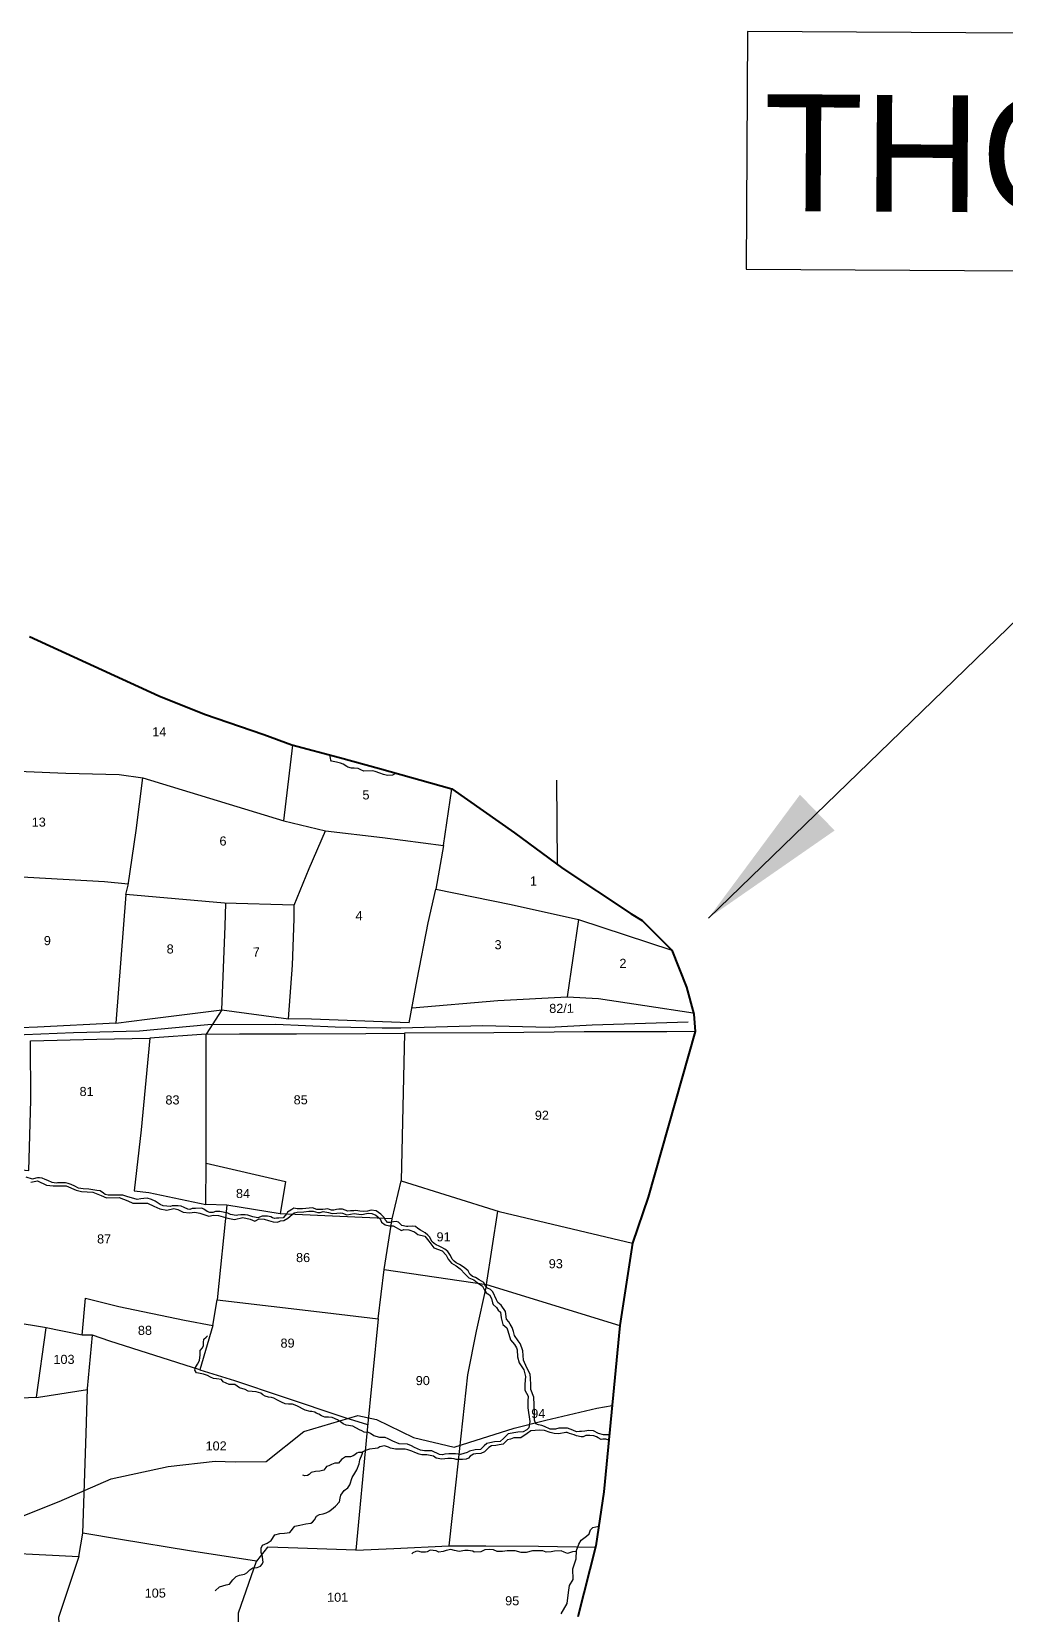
# Model space of a CAD drawing. Header units: inches. Extents: x 304037 to 460575, y 1453943 to 1639883.
# Drawn here: x 333768 to 335053, y 1603785 to 1605874 of the extents above; entities that cross this region are included whole.
import ezdxf

# ---------------------------------------------------------------- set-up
doc = ezdxf.new("R2010")
doc.units = ezdxf.units.IN
doc.header["$MEASUREMENT"] = 0
doc.linetypes.add('ACAD_ISO07W100', pattern=[3, 0, -3])
doc.linetypes.add('BORDER', pattern=[1.75, 0.5, -0.25, 0.5, -0.25, 0, -0.25])
doc.layers.add('FOOTPATH', color=150, linetype='ACAD_ISO07W100', lineweight=30)
doc.layers.add('VILL_BOUNDARY', color=6, linetype='BORDER', lineweight=30)
for name, color, linetype in [('NALA', 4, 'Continuous'), ('SQUAREWELL', 5, 'Continuous'), ('SURVEY_BND', 7, 'Continuous'), ('SURVEY_NO', 7, 'Continuous')]:
    doc.layers.add(name, color=color, linetype=linetype)
doc.styles.get("Standard").update_dxf_attribs({"font": 'arial.ttf'})
doc.dimstyles.new('30M', dxfattribs={"dimtxt": 0.18, "dimasz": 200, "dimexe": 0.18, "dimexo": 0.0625, "dimgap": 0.09, "dimtad": 0, "dimtih": 1, "dimtoh": 1, "dimdec": 4, "dimzin": 0, "dimdsep": 46, "dimtxsty": 'Standard', "dimcen": 0.09, "dimadec": 0, "dimazin": 0, "dimtfac": 1, "dimtdec": 4, "dimtofl": 0, "dimtmove": 0, "dimatfit": 3, "dimfxl": 0, "dimtolj": 1, "dimtzin": 0, "dimarcsym": 0})

# ---------------------------------------------------------------- blocks, each defined once
blk = doc.blocks.new('THOPUGUNTA')
at = {"layer": 'FOOTPATH', "linetype": 'ByBlock'}
for points in [[(-4534.5, 714.9), (-4448.4, 718.6), (-4361.3, 720.9), (-4271.3, 729.1), (-4181.6, 729.6), (-4103.2, 726.3), (-4041.1, 724.9), (-4016.5, 725), (-3908.8, 727.9), (-3820.6, 725.7), (-3764, 729), (-3637.3, 732.8)], [(-4557, 63.9), (-4467.1, 99.5), (-4398.6, 129.5), (-4323.4, 145.8), (-4261.6, 152.8), (-4235.2, 152), (-4194.2, 152.3), (-4144.5, 192.2), (-4073.1, 213.4), (-4048.4, 208.1), (-3999.7, 184.4), (-3945.9, 171.6), (-3926.5, 177.8), (-3867, 196.7), (-3825.2, 207.2), (-3757.9, 223), (-3737.4, 226.5)]]:
    blk.add_lwpolyline(points, dxfattribs=at)
at = {"layer": 'NALA', "linetype": 'ByBlock'}
for points in [[(-4022.7, 1060.8), (-4027.3, 1058.3), (-4034.3, 1057.8), (-4039.5, 1059), (-4044.4, 1060.7), (-4050.5, 1063.1), (-4053.7, 1064), (-4065.5, 1063.7), (-4069.2, 1065.5), (-4072.8, 1067), (-4077.9, 1067.3), (-4081.8, 1067.4), (-4086.3, 1068.8), (-4087.9, 1069.8), (-4092.7, 1072.8), (-4096.3, 1074.1), (-4101.6, 1075.4), (-4107.9, 1076.8), (-4108.9, 1078.2), (-4109.5, 1080.6), (-4110, 1085)], [(-3741.1, 187.8), (-3748.9, 187.6), (-3755.6, 189.6), (-3762.1, 193.1), (-3768.5, 193.4), (-3773.5, 192.7), (-3778, 192.2), (-3780.6, 192), (-3784.3, 191.9), (-3787.5, 192.8), (-3789.6, 194), (-3796.6, 196.5), (-3800.8, 196.5), (-3804.3, 196.5), (-3808, 196.7), (-3812.2, 195.4), (-3815.6, 195.2), (-3819.3, 195.4), (-3826.9, 198.7), (-3830.4, 200.2), (-3834.9, 200.9), (-3838.3, 202.2), (-3839.9, 206.9), (-3840, 215.2), (-3840.6, 227.5), (-3840.8, 237.5), (-3844.9, 247.5), (-3844.9, 254), (-3845.1, 262), (-3845.8, 267.8), (-3850.2, 276.1), (-3854.6, 286.1), (-3855.5, 298.7), (-3856.8, 302.7), (-3858.8, 308.4), (-3861.4, 311.7), (-3866.6, 318.9), (-3867.9, 324.2), (-3869.3, 329.3), (-3872.2, 333.7), (-3874.1, 336.7), (-3876.8, 340.4), (-3878.4, 350.4), (-3884, 358.7), (-3888.5, 362.4), (-3890.2, 365.7), (-3895.1, 376.3), (-3898.2, 379.7), (-3901.9, 381.4), (-3905, 384.3), (-3907, 388.8), (-3912.9, 392.2), (-3917.7, 395.3), (-3921.7, 396.6), (-3925.2, 399.8), (-3927.6, 404.2), (-3932.8, 408.4), (-3939.1, 412.4), (-3943.3, 414.5), (-3946.1, 416.9), (-3948.5, 419.6), (-3951, 424.3), (-3954.4, 429.6), (-3958.5, 432.9), (-3962.3, 435.1), (-3965.8, 436.6), (-3969.8, 438.3), (-3972.3, 440.1), (-3975.4, 442.7), (-3978.3, 448.6), (-3980.6, 451.2), (-3984.5, 454.3), (-3987.2, 456.2), (-3990.7, 458), (-3993.8, 459.9), (-3997.3, 462.5), (-4001.2, 463.3), (-4007.1, 462.8), (-4008.8, 462.8), (-4015.1, 463.8), (-4016.7, 465.8), (-4019.4, 468.4), (-4022.7, 469.1), (-4026, 468.8), (-4030.6, 467.9), (-4033.9, 467.9), (-4035.5, 469.5), (-4037, 471.4), (-4038.6, 474.4), (-4043, 479.1), (-4048.9, 483.3), (-4055.8, 484.3), (-4060.4, 482.8), (-4065.2, 482.4), (-4070.6, 482.9), (-4075.7, 483.8), (-4078.4, 483.1), (-4082.9, 483.1), (-4086.2, 483), (-4089.8, 484), (-4093.3, 485.4), (-4096, 485.7), (-4098.3, 485.3), (-4101.5, 485), (-4105, 484.4), (-4107.9, 484.1), (-4110.5, 484.9), (-4112.6, 485.8), (-4115.7, 485.4), (-4119.6, 484.9), (-4123.5, 484.9), (-4127.3, 484.9), (-4132.9, 487.4), (-4146.3, 485.9), (-4153.2, 486), (-4157.7, 486.8), (-4160.3, 485.1), (-4164, 483), (-4166.2, 481.4), (-4167.1, 479.7), (-4171.8, 474.1), (-4177.5, 473.8), (-4180.5, 473.6), (-4182.8, 473.2), (-4185.7, 473.9), (-4188.1, 475.5), (-4192.2, 476.3), (-4194.6, 476.3), (-4199.6, 476.3), (-4205.3, 473.9), (-4211.8, 475.6), (-4215.5, 476.8), (-4218.4, 477.5), (-4221.8, 477.9), (-4227.6, 477.9), (-4231.4, 477.8), (-4233.9, 477.2), (-4241.1, 478.4), (-4244.7, 480.4), (-4255.3, 482.3), (-4261, 482.3), (-4264.5, 481), (-4268.4, 481), (-4272.1, 482.5), (-4276.5, 485.6), (-4279, 486.6), (-4287.6, 486.5), (-4292, 486.4), (-4295.1, 485.2), (-4297.6, 485.4), (-4302.5, 487.6), (-4306.5, 489.4), (-4310.2, 490), (-4315.7, 489.9), (-4318, 489.9), (-4320.6, 489.2), (-4330, 490), (-4333.9, 491.5), (-4340.5, 495.9), (-4345.5, 498.3), (-4351, 499.9), (-4355.5, 499.6), (-4359.7, 499), (-4364.4, 498.1), (-4378.1, 502), (-4383.4, 504), (-4391.9, 504), (-4397.7, 503.9), (-4402.9, 504), (-4406.5, 504.9), (-4408.7, 506.7), (-4413.1, 509.8), (-4417.8, 510), (-4428.1, 511.8), (-4435.8, 512.4), (-4441.8, 513.3), (-4446.8, 515.7), (-4451.4, 517.9), (-4455.5, 519.3), (-4459, 520.3), (-4461.7, 520.3), (-4466.4, 520.3), (-4469.5, 520.1), (-4471.3, 520), (-4476.4, 520.7), (-4482.1, 523.2), (-4485.9, 524.8), (-4489.8, 526.5), (-4493.5, 527), (-4496.1, 527), (-4498.2, 526.5), (-4502.5, 525.2), (-4510.9, 527.6)], [(-4504.6, 521.2), (-4495.9, 522.7), (-4483.9, 517.3), (-4475.2, 516.1), (-4458.2, 516.3), (-4445, 510.5), (-4437.8, 508.7), (-4422.7, 508), (-4411.9, 503.5), (-4404.8, 500.3), (-4388.2, 500.7), (-4376.6, 496.7), (-4370.1, 493.2), (-4357.5, 493.3), (-4350.7, 493.2), (-4342.5, 489.6), (-4334.6, 486), (-4325.3, 484.2), (-4316.1, 486.5), (-4310.6, 485.1), (-4303.5, 481.7), (-4295.3, 480.6), (-4288.1, 481.5), (-4281.5, 480.2), (-4269.8, 476.3), (-4263.5, 477.5), (-4257.2, 477.1), (-4244.6, 473.6), (-4236, 471.9), (-4224.8, 474.5), (-4215.4, 472.1), (-4209.2, 469.7), (-4203.2, 472.7), (-4196.7, 472.3), (-4190.9, 470.4), (-4185.1, 468.9), (-4179.7, 468.2), (-4177.1, 469.2), (-4175.3, 470.1), (-4170.9, 470.4), (-4165.5, 473.5), (-4159.9, 478.4), (-4157.3, 480.5), (-4153.1, 481.7), (-4144.3, 482), (-4137.8, 482.9), (-4132.3, 482.9), (-4126, 481.2), (-4122.9, 481), (-4119, 482.3), (-4111.7, 481.3), (-4107.2, 479.9), (-4100.8, 480.3), (-4096, 480.8), (-4093.3, 480.3), (-4087.8, 478.1), (-4078, 479.8), (-4071.7, 479), (-4067.7, 478.5), (-4061.7, 479.7), (-4058.5, 480.4), (-4054.5, 479.7), (-4049.6, 477.4), (-4043.9, 472.9), (-4041.8, 468.2), (-4036.9, 464.8), (-4031.3, 463.4), (-4026.7, 463.4), (-4015.5, 457.5), (-4012.3, 458.6), (-4005.7, 458.4), (-3998.4, 455.6), (-3994, 452.3), (-3984.6, 449.8), (-3979.4, 443.1), (-3972.7, 434.6), (-3961.8, 430.5), (-3956.5, 424.8), (-3954.1, 419.4), (-3949.7, 414.3), (-3943.4, 410.6), (-3938.1, 406.9), (-3931.6, 399.7), (-3926.7, 395), (-3920.2, 392.2), (-3915.7, 388.9), (-3908.7, 383.8), (-3906.4, 379.6), (-3903.6, 374.9), (-3899.3, 372.4), (-3896.9, 367.7), (-3895.6, 361.7), (-3894.7, 359.7), (-3890.1, 355.8), (-3887.8, 352.3), (-3885, 349.6), (-3883.9, 342.3), (-3882, 333.4), (-3876.5, 329.1), (-3875.3, 324.8), (-3871.8, 313), (-3866.6, 306.8), (-3863.9, 302.5), (-3862.9, 299.7), (-3862.4, 290.8), (-3860.3, 282.8), (-3854, 273.5), (-3852, 264.7), (-3852.7, 254.5), (-3852.7, 246.6), (-3848.5, 238.7), (-3848.8, 232.2), (-3848.9, 223.3), (-3846.1, 205.3), (-3847.4, 196.9), (-3850, 194.5), (-3854.9, 191.6), (-3862.2, 191.4), (-3874.8, 189), (-3880.7, 183.3), (-3885.2, 179), (-3893, 178.6), (-3899.1, 177.3), (-3902.9, 176.1), (-3906.4, 173), (-3908.1, 171.5), (-3911.1, 168.3), (-3918.3, 167.7), (-3925.6, 166.2), (-3929, 164.6), (-3937.5, 161.9), (-3944.3, 162.5), (-3948.5, 162.7), (-3952.9, 162.7), (-3958.2, 162.2), (-3961.6, 161.4), (-3965.4, 161.9), (-3975.4, 166.4), (-3979, 166.6), (-3985.3, 166.5), (-3990.6, 167.4), (-3994.3, 169.1), (-3998.6, 171.1), (-4002.5, 173.4), (-4007.5, 175.4), (-4018.8, 175.7), (-4026.9, 179.2), (-4033.2, 182.4), (-4036.9, 184.1), (-4044.3, 184.1), (-4051.9, 186.3), (-4056.6, 189.4), (-4059.2, 190.7), (-4064.7, 191.4), (-4068, 192.8), (-4071.1, 194.3), (-4079.6, 199), (-4088.7, 200.4), (-4092.7, 202.1), (-4095.9, 204.8), (-4100.2, 207.6), (-4106.9, 210.7), (-4111.7, 210.8), (-4116.5, 210.9), (-4121.1, 212.7), (-4124.6, 215.1), (-4128, 216.3), (-4130.1, 217.6), (-4133.8, 218.5), (-4136, 218.6), (-4142.5, 220.3), (-4153.5, 226.1), (-4159.5, 228.2), (-4164.5, 228.2), (-4169, 228.6), (-4174.1, 230.9), (-4179.3, 233.6), (-4183.9, 235.9), (-4187.1, 237.1), (-4191.1, 237.3), (-4195.4, 238.9), (-4198.5, 240.6), (-4201.4, 242.5), (-4207.5, 244.6), (-4212.6, 244.9), (-4217.7, 245.5), (-4221.7, 247.4), (-4229.2, 249.8), (-4235.4, 254), (-4242.8, 254.3), (-4250.7, 257.7), (-4253.2, 260.7), (-4259.7, 261.8), (-4263.6, 262), (-4267.4, 263.9), (-4271.6, 265.9), (-4276.9, 267.9), (-4283.6, 269), (-4286.3, 269.6), (-4288.5, 273.1), (-4287.3, 276.4), (-4284.6, 281), (-4282.3, 286), (-4281.4, 293.3), (-4281.4, 299.1), (-4278.1, 302.7), (-4276.7, 305.5), (-4276.7, 309.6), (-4276.3, 314), (-4273.2, 316.7), (-4271.6, 318.2)], [(-3741.8, 180.8), (-3745.7, 181.8), (-3750, 181.9), (-3752.1, 181.7), (-3756.2, 183.6), (-3758, 185), (-3761.6, 186.6), (-3767.2, 186.8), (-3772.1, 186.8), (-3775.7, 185.2), (-3778.4, 184.9), (-3784.5, 186.6), (-3787.7, 187.7), (-3794, 189.7), (-3797, 190.7), (-3798.8, 191), (-3808.1, 189.1), (-3814.2, 189.4), (-3819.2, 190.6), (-3827, 193.5), (-3833.5, 193.8), (-3844.9, 193), (-3849.8, 189.6), (-3858.2, 183.8), (-3867.2, 183.6), (-3871.9, 182.1), (-3875.6, 181.1), (-3878.5, 178.6), (-3881.5, 175.6), (-3886.5, 174.4), (-3891, 173.6), (-3896.8, 173.3), (-3900.3, 171.1), (-3902.8, 168.3), (-3906.2, 165.4), (-3910.9, 162.9), (-3917.4, 162.5), (-3920.4, 162.3), (-3925, 159.4), (-3926.9, 157.1), (-3930.3, 155.6), (-3934.9, 155.2), (-3940.6, 155.1), (-3943.2, 155.3), (-3946, 155.9), (-3949.5, 156.3), (-3954.6, 156.4), (-3962.1, 155.7), (-3969.8, 157.1), (-3973.2, 159.4), (-3982, 161.5), (-3985.8, 161.2), (-3988.8, 161.1), (-3992.2, 162.3), (-3998, 164.3), (-4001.9, 166), (-4007.2, 168), (-4010.7, 168.9), (-4015, 169), (-4016.8, 168.6), (-4023.5, 168.6), (-4030.1, 170.2), (-4032.5, 171.4), (-4038, 173.4), (-4044.1, 171.7), (-4046.6, 170.3), (-4050.1, 169.5), (-4057.7, 168.8), (-4063.2, 167.1), (-4068.3, 164.5), (-4072.5, 164.2), (-4074.6, 163.4), (-4077.2, 161.1), (-4079.2, 160.2), (-4082.9, 158.6), (-4089.6, 158.8), (-4094.5, 155.1), (-4098.6, 150.2), (-4103.4, 150.1), (-4107.9, 148.7), (-4111.4, 147), (-4114.5, 145.8), (-4115.2, 144.7), (-4118.2, 141.2), (-4123.4, 139.9), (-4129, 139.5), (-4134.7, 137.8), (-4137.6, 135.3), (-4139.8, 133.9), (-4142.9, 133.8), (-4145.6, 134.5)], [(-4261.6, -18.3), (-4255.8, -12.8), (-4247.1, -10.1), (-4242.4, -9.4), (-4237.9, -3.7), (-4233.8, 0.9), (-4229.5, 2.6), (-4222.8, 3.7), (-4219.5, 5.4), (-4215.5, 9.4), (-4211.8, 12), (-4205.9, 12.6), (-4201.8, 14.4), (-4199.4, 17), (-4198.3, 20.2), (-4198.4, 22.3), (-4198.8, 27.3), (-4200.7, 32.3), (-4200.7, 38.1), (-4199, 42.3), (-4192.7, 44.8), (-4187.6, 48.1), (-4182.6, 55.6), (-4176.3, 57.4), (-4169.8, 58), (-4163, 59), (-4156.4, 67), (-4149.9, 68.6), (-4141.8, 70.1), (-4135.3, 71.3), (-4132.8, 72.5), (-4130.5, 75.6), (-4127.8, 80.2), (-4123.7, 82.7), (-4118.7, 83.5), (-4114.9, 84.7), (-4111.6, 86.6), (-4107.7, 89.3), (-4102.7, 93.6), (-4097.3, 99.3), (-4096.4, 104.2), (-4095.5, 107.9), (-4091.2, 114.2), (-4086.2, 117.6), (-4083.5, 121.5), (-4080.8, 131.5), (-4077.2, 137.2), (-4074.4, 141.3), (-4071.5, 149.5), (-4070.6, 154.5), (-4067.3, 162), (-4066.6, 165.4)], [(-3804.7, -48.3), (-3797.1, -34.9), (-3795.2, -20.3), (-3793.9, -11), (-3789, -3.3), (-3789.5, 10.9), (-3785.1, 24.1), (-3784.6, 35.1), (-3781.5, 43.6), (-3778.3, 48.7), (-3771.5, 54), (-3767.8, 57.2), (-3766.3, 62.5), (-3763.1, 65.5), (-3755.1, 67.2)], [(-3784.7, 33.6), (-3789.8, 33.3), (-3796.5, 31.1), (-3800.7, 32.9), (-3805, 34.8), (-3813.6, 34), (-3818.2, 33.2), (-3824.4, 32.9), (-3828.9, 34.5), (-3833.6, 34.7), (-3842.6, 34.6), (-3851, 32.5), (-3857.7, 32.4), (-3865.4, 34.5), (-3868.5, 34.5), (-3876.1, 34.5), (-3882.3, 33.6), (-3889.3, 33.7), (-3894, 36), (-3898.8, 36.6), (-3905.7, 35.8), (-3911, 33.3), (-3919.5, 33), (-3921.5, 34), (-3927.7, 35), (-3931.9, 35), (-3939.4, 33.8), (-3945.5, 35.2), (-3950.4, 36.4), (-3956.6, 35), (-3960.4, 33.7), (-3966.4, 32.8), (-3969.8, 34.5), (-3977.9, 35.3), (-3981.5, 33.2), (-3983.7, 32.8), (-3989.2, 32.7), (-3994, 34.3), (-3996.5, 33.9), (-4000.4, 31.9), (-4001.9, 30.8)]]:
    blk.add_lwpolyline(points, dxfattribs=at)
at = {"layer": 'SURVEY_BND', "linetype": 'ByBlock'}
for points in [[(-4553.3, 1064.6), (-4458.7, 1061), (-4388.4, 1058.9), (-4357, 1054.6), (-4170.9, 998), (-4158.9, 1097.8)], [(-4157.4, 886.6), (-4249.3, 889.2), (-4379.3, 900.8), (-4376.4, 913), (-4365.8, 985.4), (-4357, 1054.6)], [(-4170.9, 998), (-4115.7, 984.8), (-4040.8, 976), (-3960.1, 965.3), (-3949.2, 1040.2)], [(-4005.4, 731.6), (-4134.5, 736.3), (-4164.9, 736.9), (-4159.6, 807.7), (-4157.3, 868.8), (-4157.4, 886.6), (-4137.6, 935.2), (-4115.7, 984.8)], [(-3960.1, 965.3), (-3970.4, 907.9), (-3870.8, 887.4), (-3782, 867.9), (-3658.9, 827.2)], [(-4392.8, 730.9), (-4496.1, 725.7), (-4586.2, 722.1), (-4567.9, 857.3), (-4561.2, 910.5), (-4559.5, 927.3), (-4508.7, 923.7), (-4407.6, 917.9), (-4376.1, 914.7)], [(-4379.3, 900.8), (-4392.8, 730.9), (-4351.1, 736.1), (-4252.5, 748.5), (-4248.4, 858.9), (-4247.4, 889.2)], [(-4005.4, 731.6), (-3994.7, 788.5), (-3980.5, 863.2), (-3970.4, 907.9)], [(-3782, 867.9), (-3797, 765.8), (-3755.4, 763.7), (-3694.4, 754.3), (-3630.5, 744.8)], [(-4001.7, 751.2), (-3888.5, 760.7), (-3797, 765.8)], [(-4252.5, 748.5), (-4273.3, 716.5), (-4229.3, 716.7), (-4154.3, 717.1), (-4062.5, 717.5), (-4011.8, 718)], [(-4252.5, 748.5), (-4164.9, 736.9)], [(-4437.1, 319), (-4486.5, 329.1), (-4526.9, 335.8), (-4531.4, 393.2), (-4573.5, 404.7), (-4573, 542.4), (-4507.6, 536.3), (-4504.7, 629.2), (-4505.1, 707.7), (-4417.7, 709.9), (-4347.5, 711.2)], [(-4273.3, 716.5), (-4347.5, 711.2), (-4359, 590.4), (-4368.5, 509.9), (-4349, 507.6), (-4273.6, 491.5), (-4273.3, 546.1), (-4273.5, 659.1), (-4273.3, 716.5)], [(-3628.1, 719.8), (-3665.4, 719.6), (-3774.5, 719.4), (-3893.9, 718.2), (-4011.8, 718), (-4016.2, 522.8), (-3886.6, 482.4), (-3710.5, 440.6)], [(-4273.3, 546.1), (-4168.6, 521.8), (-4175.6, 479.3), (-4245.9, 490.9), (-4273.6, 491.5)], [(-4027.8, 472.8), (-4016.2, 522.8)], [(-4245.9, 490.9), (-4258.7, 365.7), (-4116.4, 349.2), (-4046.4, 340.9), (-4038.6, 405.9), (-4027.8, 472.8), (-4175.6, 479.3)], [(-4038.6, 405.9), (-3903.5, 386.1), (-3888.3, 483)], [(-4657.4, 412.6), (-4677.2, 234.8), (-4649.1, 233.1), (-4561.4, 235.1), (-4494.8, 237.3), (-4429.9, 247.5)], [(-3903.5, 386.1), (-3917.2, 324.5), (-3928.3, 267), (-3943.7, 125.2), (-3953.2, 41.1), (-3904.3, 41.3), (-3834.6, 40.8), (-3759.4, 39.4)], [(-3903.5, 386.1), (-3727.2, 331.8)], [(-4076, 35.6), (-4165.1, 38.7), (-4192.3, 39.5), (-4207, 20.9), (-4295.3, 34.7), (-4386.5, 49.7), (-4436.2, 57.7), (-4431.9, 189.4), (-4429.8, 248.8), (-4423.4, 319.1), (-4437.1, 319), (-4432.8, 368.2), (-4388.4, 357.2), (-4302.1, 339.2), (-4264.7, 332), (-4258.7, 365.7)], [(-4046.4, 340.9), (-4061.5, 189.3), (-4076, 35.6), (-4025.7, 37.8), (-3953.2, 41.1)], [(-4497.2, 237.2), (-4484.4, 328.7)], [(-4281.8, 273.5), (-4400.5, 311.2), (-4423.4, 319.1)], [(-4264.7, 332), (-4281.8, 273.5), (-4235.8, 259.2), (-4172.9, 238.4), (-4090.5, 210.5), (-4060.3, 201.3)], [(-4649.1, 233.1), (-4677.8, 41), (-4581.4, 34.3), (-4441.2, 27), (-4436.2, 57.7)], [(-4441.2, 27), (-4468.3, -53.6), (-4464.1, -118.2), (-4473.2, -148), (-4235.3, -209.3), (-4218.2, -142.6), (-4229.7, -136.3), (-4230.8, -47.2), (-4207, 20.9)]]:
    blk.add_lwpolyline(points, dxfattribs=at)
at = {"layer": 'VILL_BOUNDARY', "linetype": 'ByBlock', "lineweight": 40}
blk.add_lwpolyline([(-4506.7, 1241.2), (-4335.7, 1163.1), (-4275.6, 1138.7), (-4197.2, 1111.7), (-4160.5, 1098.3), (-4097.3, 1081.6), (-4044.6, 1066.9), (-3949.2, 1040.2), (-3866.6, 982), (-3802.7, 935.3), (-3712.7, 875.5), (-3697.9, 866.5), (-3658.9, 827.2), (-3639.6, 778.4), (-3630, 742.9), (-3628.1, 719.8), (-3690, 501.2), (-3710.5, 440.6), (-3727.2, 331.8), (-3748.4, 112.4), (-3758.9, 41.3), (-3782.9, -52.4)], dxfattribs=at)
at = {"layer": 'VILL_BOUNDARY', "linetype": 'ByBlock'}
blk.add_lwpolyline([(-3809.8, 940.5), (-3810.5, 1051.5)], dxfattribs=at)
blk.add_lwpolyline([(-3809.8, 940.5), (-3810.5, 1051.5)], dxfattribs=at)
at = {"layer": 'SURVEY_NO', "linetype": 'ByBlock'}
for s, height, p in [('14', 11.97, (-4344.5, 1109.5)), ('5', 12, (-4067.1, 1026.2)), ('13', 11.97, (-4503.6, 990.2)), ('6', 12, (-4255.8, 965.3)), ('1', 12, (-3846.1, 912.6)), ('4', 12, (-4076.3, 866.8)), ('9', 12, (-4487.6, 833.9)), ('3', 12, (-3892.8, 828.5)), ('8', 12, (-4325.5, 822.9)), ('7', 12, (-4211.9, 818.8)), ('2', 12, (-3728, 803.9)), ('82/1', 11.97, (-3820.6, 744.5)), ('81', 11.97, (-4440.4, 634.8)), ('83', 11.97, (-4327.1, 623.6)), ('85', 11.97, (-4157.9, 623.8)), ('92', 11.97, (-3839.6, 603.4)), ('84', 11.97, (-4234, 500.2)), ('87', 11.97, (-4417.3, 440.2)), ('91', 11.97, (-3969.3, 443)), ('86', 11.97, (-4154.7, 415.6)), ('93', 11.97, (-3821.2, 407.5)), ('88', 11.97, (-4363.4, 319.5)), ('89', 11.97, (-4175.2, 302.7)), ('103', 11.97, (-4474.9, 281.2)), ('90', 11.97, (-3996.7, 253.3)), ('94', 11.97, (-3844.3, 209.9)), ('102', 11.97, (-4274.1, 167)), ('105', 11.97, (-4354.4, -27.2)), ('101', 11.97, (-4113.7, -32.7)), ('95', 11.97, (-3878.7, -37.3))]:
    blk.add_text(s, height=height, rotation=0.2876, dxfattribs=at).set_placement(p)

msp = doc.modelspace()

# ---------------------------------------------------------------- linework, layer by layer
at = {"layer": 'SQUAREWELL'}
msp.add_lwpolyline([(334711.4, 1605560.3), (336367.8, 1605550.2), (336369.7, 1605863.8), (334713.3, 1605873.9)], close=True, dxfattribs=at)

# ---------------------------------------------------------------- block references
at = {"xscale": 0.9999447887420897, "yscale": 0.9999447887420843, "zscale": 0.9999447887420891, "rotation": 359.995489292994}
msp.add_blockref('THOPUGUNTA', (338271.8, 1603834.2), dxfattribs=at)

# ---------------------------------------------------------------- texts
at = {"layer": 'SQUAREWELL', "color": 1, "linetype": 'ByBlock'}
msp.add_text('THOPUGUNTA-2', height=154.112, rotation=359.6509, dxfattribs=at).set_placement((334733.9, 1605637.3))

# ---------------------------------------------------------------- leaders
msp.add_leader([(334661.6, 1604704.1), (335539.6, 1605555.2)], dimstyle='30M', override={"dimgap": 0.09, "dimtad": 0})

doc.saveas('drawing.dxf')
